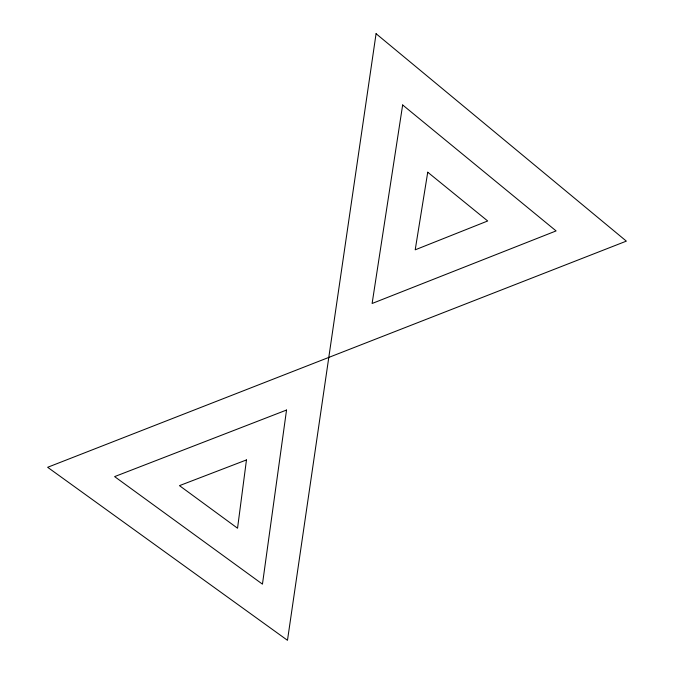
<?xml version="1.0" encoding="UTF-8"?>
<svg xmlns="http://www.w3.org/2000/svg" width="674" height="674" viewBox="0 0 674 674"><rect width="100%" height="100%" fill="white"/><g stroke="black" fill="none" stroke-linecap="round" stroke-linejoin="round"><path stroke-width="1.01" d="M246.465 459.929L237.543 528.222L179.469 485.642L246.465 459.929M286.534 410.045L262.456 584.147L114.614 476.611L286.534 410.045M376.075 33.7L287.478 640.3L47.643 467.293L626.357 241.132L376.075 33.7M402.656 104.967L372.115 303.485L556.092 230.921L402.656 104.967M427.737 172.215L415.209 249.818L487.69 220.979L427.737 172.215"/></g></svg>
